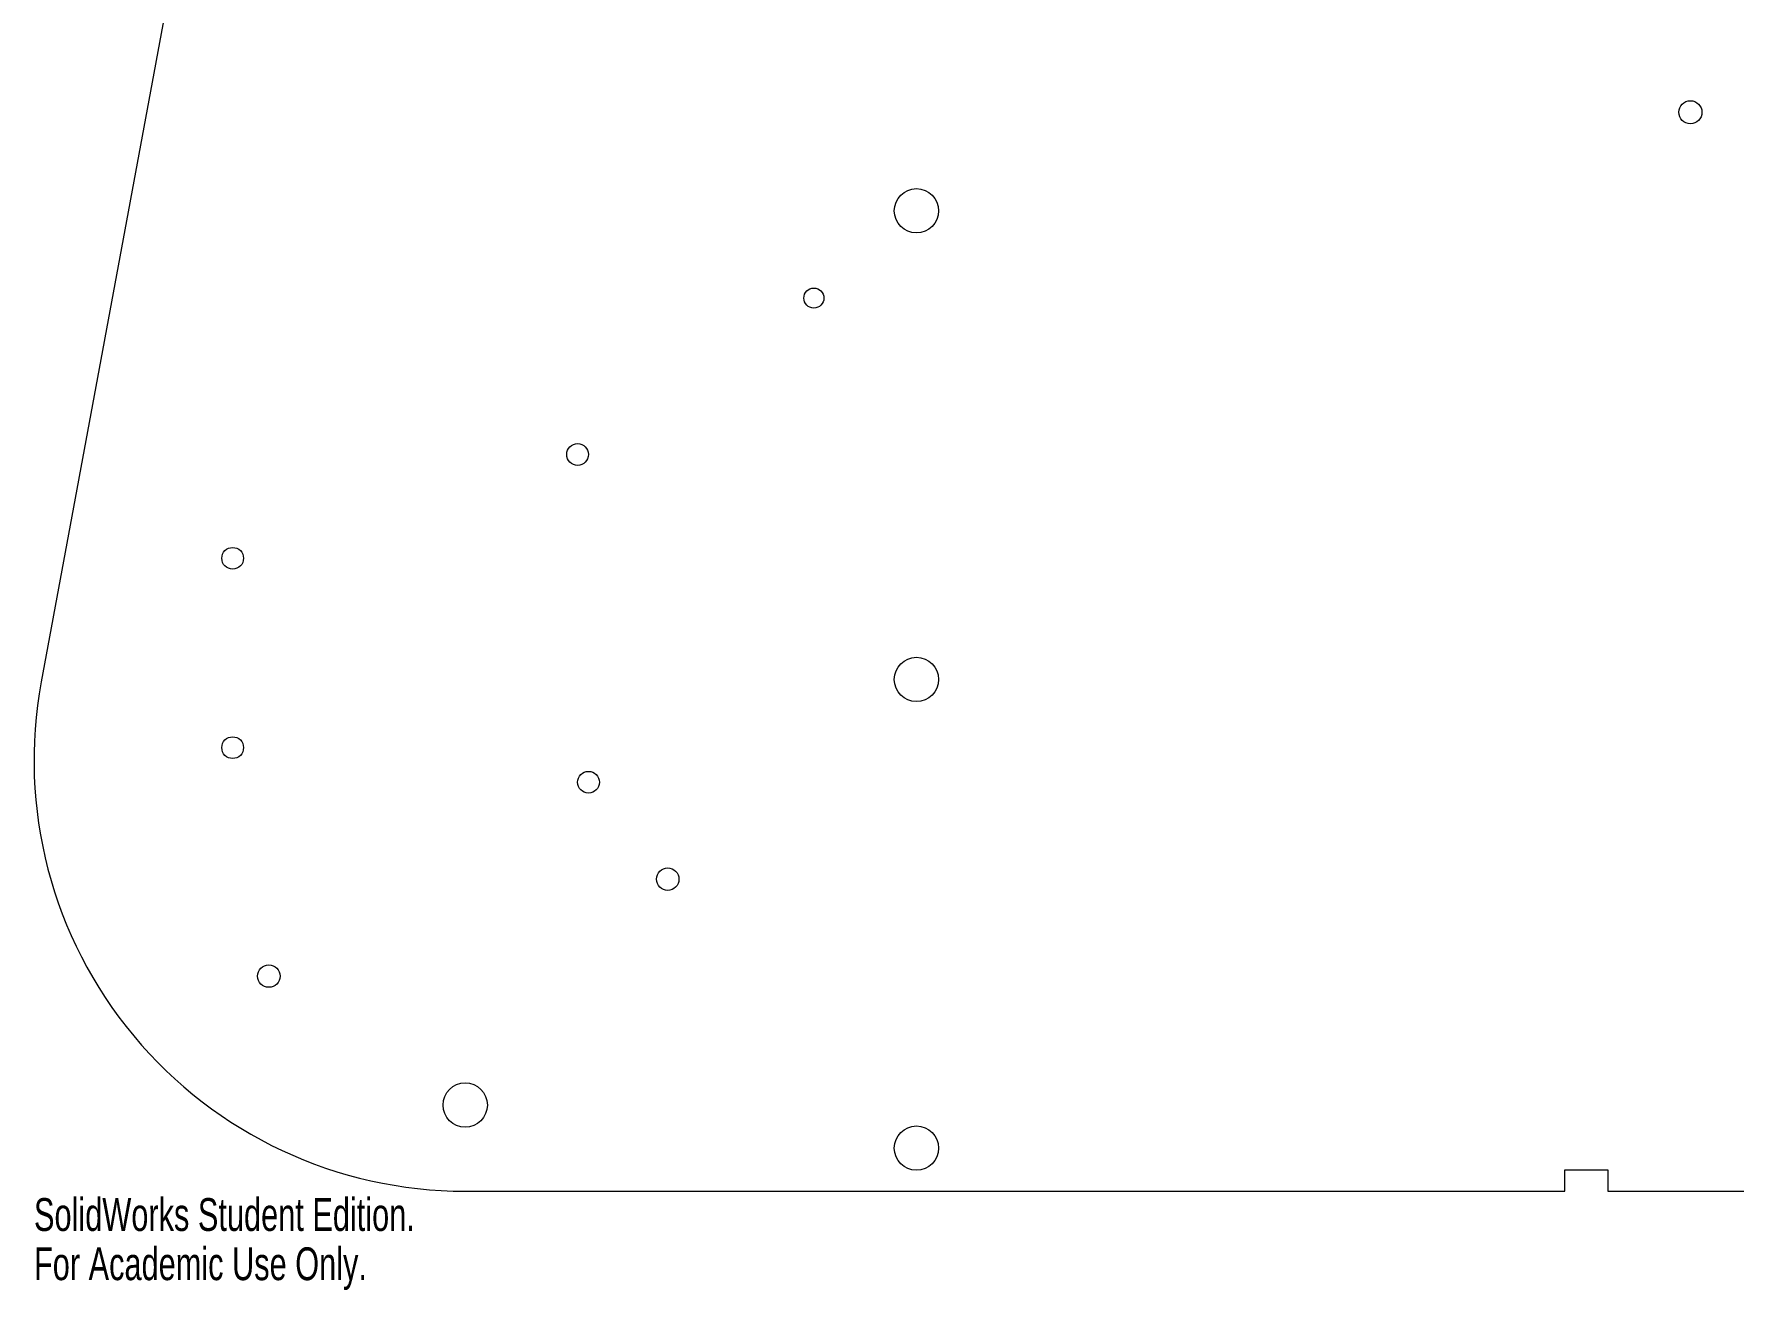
# Model space of a CAD drawing. Header units: inches. Extents: x -9 to 9, y -7.6 to 7.
# Drawn here: x -9 to 0.85, y -7.57 to -0.29 of the extents above; entities that cross this region are included whole.
import ezdxf

# ---------------------------------------------------------------- set-up
doc = ezdxf.new("R2010")
doc.units = ezdxf.units.IN
doc.header["$MEASUREMENT"] = 0
doc.styles.add('SLDTEXTSTYLE0', font='TXT', dxfattribs={"width": 0.7})

msp = doc.modelspace()

# ---------------------------------------------------------------- linework, layer by layer
at = {"color": 7, "linetype": 'Continuous', "lineweight": 15}
for p, q in [((-7.3308, 4.7568), (-8.9583, -4.0455)), ((-0.125, -6.875), (0.125, -6.875)), ((-0.125, -7), (-0.125, -6.875)), ((0.125, -6.875), (0.125, -7)), ((-6.5, -7), (-0.125, -7)), ((0.125, -7), (6.5, -7))]:
    msp.add_line(p, q, dxfattribs=at)
for centre, radius in [((0.6033, -0.741), 0.0669), ((-3.8839, -1.3125), 0.1285), ((-4.4787, -1.8186), 0.0582), ((-5.8481, -2.7261), 0.063), ((-7.8481, -3.3285), 0.063), ((-3.8839, -4.0312), 0.1285), ((-7.8481, -4.4269), 0.063), ((-5.7851, -4.6277), 0.063), ((-5.3259, -5.1896), 0.065), ((-7.6384, -5.7521), 0.065), ((-6.5, -6.5), 0.1285), ((-3.8839, -6.75), 0.1285)]:
    msp.add_circle(centre, radius, dxfattribs=at)
msp.add_arc((-6.5, -4.5), 2.5, 169.52432, 270, dxfattribs=at)

# ---------------------------------------------------------------- texts
at = {"color": 7, "linetype": 'Continuous', "char_height": 0.1903, "attachment_point": 1, "style": 'SLDTEXTSTYLE0'}
for s, insert in [('SolidWorks Student Edition.', (-9, -7.0401)), ('For Academic Use Only.', (-9, -7.3256))]:
    msp.add_mtext(s, dxfattribs=dict(at, insert=insert))

doc.saveas('drawing.dxf')
